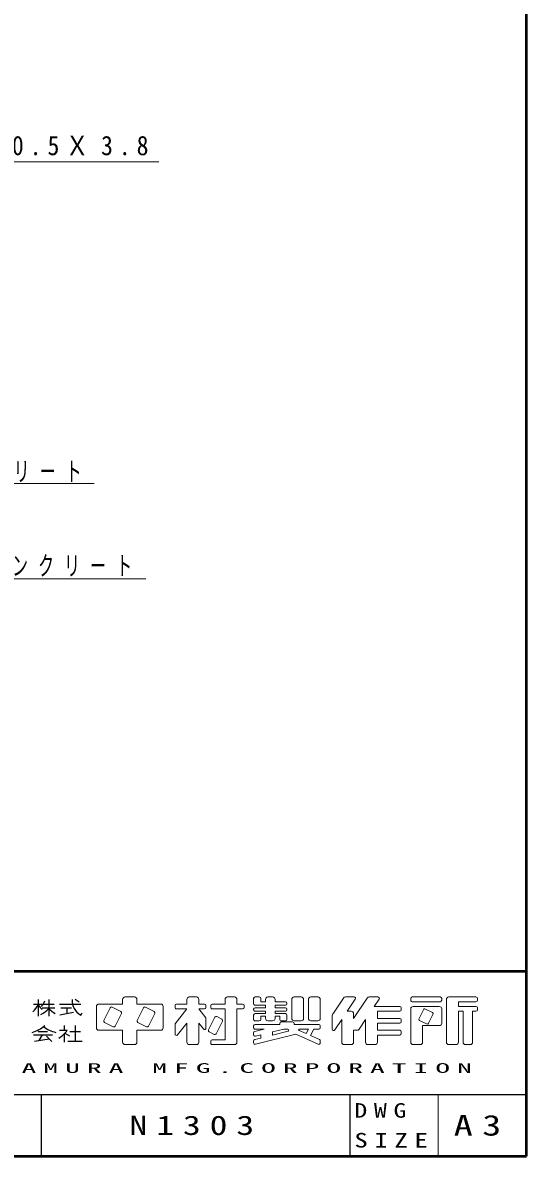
# Model space of a CAD drawing. Units: millimetres on the paper. Extents: x -785 to -420, y 0 to 257.
# Drawn here: x -477.1 to -420, y 0 to 128.5 of the extents above; entities that cross this region are included whole.
import ezdxf

# ---------------------------------------------------------------- set-up
doc = ezdxf.new("R2010")
doc.units = ezdxf.units.MM
doc.layers.add('LY_1', color=7, linetype='Continuous', lineweight=25)
doc.layers.add('LY_2', color=7, linetype='Continuous', lineweight=13)
doc.layers.add('LY_3', color=7, linetype='Continuous')
doc.styles.add('ＭＳ ゴシック', font='')
doc.styles.get('ＭＳ ゴシック').set_extended_font_data('MS Gothic')

msp = doc.modelspace()

# ---------------------------------------------------------------- linework, layer by layer
at = {"layer": 'LY_1', "lineweight": 13}
for p, q in [((-503.672, 112.729), (-461.672, 112.729)), ((-486.994, 76.259), (-468.994, 76.259)), ((-487.165, 65.453), (-463.165, 65.453))]:
    msp.add_line(p, q, dxfattribs=at)
at = {"layer": 'LY_2', "lineweight": 50}
for p, q in [((-420, 0), (-420, 257)), ((-785, 21), (-420, 21)), ((-785, 0), (-420, 0))]:
    msp.add_line(p, q, dxfattribs=at)
at = {"layer": 'LY_2'}
for p, q in [((-465.506, 18.063), (-464.426, 18.063)), ((-458.216, 18.063), (-457.406, 18.063)), ((-453.896, 18.063), (-453.086, 18.063)), ((-450.764, 18.063), (-450.278, 18.063)), ((-448.766, 18.063), (-449.306, 18.063)), ((-446.336, 18.063), (-445.526, 18.063)), ((-444.446, 18.063), (-443.636, 18.063)), ((-440.521, 18.063), (-439.529, 18.063)), ((-437.821, 18.063), (-436.829, 18.063)), ((-432.944, 18.063), (-429.758, 18.063)), ((-428.786, 18.063), (-425.708, 18.063)), ((-468.746, 16.983), (-468.746, 14.553)), ((-468.476, 17.253), (-465.776, 17.253)), ((-467.198, 16.838), (-467.918, 15.4)), ((-465.975, 16.408), (-466.981, 16.911)), ((-465.776, 17.793), (-465.776, 17.253)), ((-464.156, 17.793), (-464.156, 17.253)), ((-464.156, 17.253), (-461.456, 17.253)), ((-463.418, 16.838), (-464.138, 15.4)), ((-462.195, 16.408), (-463.201, 16.911)), ((-461.186, 16.983), (-461.186, 14.553)), ((-459.836, 17.091), (-459.836, 16.875)), ((-458.486, 16.713), (-459.836, 15.026)), ((-459.674, 17.253), (-458.486, 17.253)), ((-459.674, 16.713), (-458.486, 16.713)), ((-458.486, 17.793), (-458.486, 17.253)), ((-457.136, 17.793), (-457.136, 17.253)), ((-457.136, 17.253), (-456.488, 17.253)), ((-457.136, 16.713), (-456.326, 15.701)), ((-457.136, 16.713), (-456.488, 16.713)), ((-456.326, 17.091), (-456.326, 16.875)), ((-455.786, 17.091), (-455.786, 16.875)), ((-455.624, 17.253), (-454.166, 17.253)), ((-455.624, 16.713), (-454.166, 16.713)), ((-454.166, 17.793), (-454.166, 17.253)), ((-454.166, 16.713), (-454.166, 13.203)), ((-452.816, 17.793), (-452.816, 17.253)), ((-452.816, 17.253), (-452.168, 17.253)), ((-452.816, 16.713), (-452.816, 12.933)), ((-452.816, 16.713), (-452.168, 16.713)), ((-452.006, 17.091), (-452.006, 16.875)), ((-450.926, 17.901), (-450.926, 17.28)), ((-450.764, 17.118), (-449.576, 17.118)), ((-450.764, 16.848), (-449.576, 16.848)), ((-450.116, 17.901), (-450.116, 17.523)), ((-450.116, 17.523), (-449.576, 17.523)), ((-449.576, 17.793), (-449.576, 17.523)), ((-449.576, 17.118), (-449.576, 16.848)), ((-448.496, 17.793), (-448.496, 17.523)), ((-448.496, 17.523), (-447.308, 17.523)), ((-448.496, 17.118), (-447.308, 17.118)), ((-448.496, 17.118), (-448.496, 16.848)), ((-448.496, 16.848), (-447.308, 16.848)), ((-447.146, 17.361), (-447.146, 17.28)), ((-446.606, 17.793), (-446.606, 15.633)), ((-445.256, 17.793), (-445.256, 15.633)), ((-444.716, 17.793), (-444.716, 15.633)), ((-443.366, 17.793), (-443.366, 15.633)), ((-441.88, 16.242), (-440.746, 17.943)), ((-440.306, 16.443), (-439.394, 17.811)), ((-439.586, 15.633), (-438.046, 17.943)), ((-437.246, 16.983), (-436.694, 17.811)), ((-437.246, 16.983), (-434.348, 16.983)), ((-434.186, 16.821), (-434.186, 16.605)), ((-433.106, 17.901), (-433.106, 17.685)), ((-433.106, 16.713), (-433.106, 12.933)), ((-432.944, 17.523), (-429.758, 17.523)), ((-432.836, 16.983), (-429.866, 16.983)), ((-429.596, 17.901), (-429.596, 17.685)), ((-429.596, 16.713), (-429.596, 15.093)), ((-429.056, 17.793), (-429.056, 12.933)), ((-427.706, 17.523), (-427.706, 16.983)), ((-427.706, 17.523), (-425.708, 17.523)), ((-427.706, 16.983), (-425.708, 16.983)), ((-425.546, 17.901), (-425.546, 17.685)), ((-425.546, 16.821), (-425.546, 16.605)), ((-466.622, 14.752), (-465.902, 16.19)), ((-462.842, 14.752), (-462.122, 16.19)), ((-456.326, 15.701), (-456.326, 14.543)), ((-455.318, 15.758), (-456.038, 14.32)), ((-455.101, 15.831), (-454.527, 15.544)), ((-450.926, 16.686), (-450.926, 16.605)), ((-450.926, 16.011), (-450.926, 15.525)), ((-450.764, 16.443), (-449.576, 16.443)), ((-450.764, 16.173), (-449.576, 16.173)), ((-450.116, 15.903), (-449.576, 15.903)), ((-450.116, 15.903), (-450.116, 15.525)), ((-449.576, 16.443), (-449.576, 16.173)), ((-449.576, 15.903), (-449.576, 15.633)), ((-448.496, 16.443), (-447.308, 16.443)), ((-448.496, 16.443), (-448.496, 16.173)), ((-448.496, 16.173), (-447.308, 16.173)), ((-448.496, 15.903), (-448.496, 15.633)), ((-448.496, 15.903), (-447.956, 15.903)), ((-447.956, 15.903), (-447.956, 15.525)), ((-447.146, 16.686), (-447.146, 16.605)), ((-447.146, 16.011), (-447.146, 15.525)), ((-442.016, 15.793), (-442.016, 14.413)), ((-441.719, 14.323), (-440.936, 15.498)), ((-440.936, 15.498), (-440.936, 12.933)), ((-440.306, 16.443), (-439.856, 16.443)), ((-439.586, 16.173), (-439.586, 15.633)), ((-438.966, 14.404), (-438.236, 15.498)), ((-438.236, 15.498), (-438.236, 12.933)), ((-436.886, 16.443), (-434.348, 16.443)), ((-436.886, 16.443), (-436.886, 15.633)), ((-436.886, 15.633), (-434.348, 15.633)), ((-434.186, 15.471), (-434.186, 15.255)), ((-431.666, 16.622), (-432.17, 15.616)), ((-431.449, 16.695), (-430.659, 16.3)), ((-430.586, 16.082), (-431.09, 15.076)), ((-427.706, 16.443), (-427.166, 16.443)), ((-427.706, 16.443), (-427.706, 12.933)), ((-427.166, 16.443), (-427.166, 12.933)), ((-426.086, 16.443), (-425.708, 16.443)), ((-426.086, 16.443), (-426.086, 12.933)), ((-468.476, 14.283), (-465.776, 14.283)), ((-467.845, 15.183), (-466.839, 14.68)), ((-465.776, 14.283), (-465.776, 12.933)), ((-464.156, 14.283), (-461.456, 14.283)), ((-464.156, 14.283), (-464.156, 12.933)), ((-464.065, 15.183), (-463.059, 14.68)), ((-459.836, 15.026), (-459.836, 13.868)), ((-458.486, 15.093), (-459.547, 13.766)), ((-458.486, 15.093), (-458.486, 12.933)), ((-457.136, 15.093), (-456.614, 14.441)), ((-457.136, 15.093), (-457.136, 12.933)), ((-454.454, 15.326), (-455.174, 13.888)), ((-450.926, 14.796), (-450.926, 14.58)), ((-449.74, 14.418), (-450.803, 14.152)), ((-450.764, 15.363), (-450.278, 15.363)), ((-450.764, 14.958), (-447.956, 14.958)), ((-450.764, 14.418), (-449.74, 14.418)), ((-449.306, 15.363), (-448.766, 15.363)), ((-447.513, 14.418), (-448.766, 14.105)), ((-447.023, 14.179), (-448.766, 13.743)), ((-447.956, 15.066), (-447.956, 14.958)), ((-447.794, 15.363), (-447.308, 15.363)), ((-447.794, 15.228), (-446.498, 15.228)), ((-447.513, 14.418), (-447.053, 14.418)), ((-446.336, 15.363), (-445.526, 15.363)), ((-446.336, 15.066), (-446.336, 14.958)), ((-446.336, 14.958), (-443.528, 14.958)), ((-445.771, 14.263), (-444.968, 13.906)), ((-445.738, 14.418), (-444.712, 14.418)), ((-444.968, 13.906), (-444.712, 14.418)), ((-444.474, 13.687), (-444.108, 14.418)), ((-444.446, 15.363), (-443.636, 15.363)), ((-444.108, 14.418), (-443.528, 14.418)), ((-443.366, 14.796), (-443.366, 14.58)), ((-439.586, 14.283), (-439.19, 14.283)), ((-439.586, 14.283), (-439.586, 12.933)), ((-436.886, 15.093), (-436.886, 14.283)), ((-436.886, 15.093), (-434.348, 15.093)), ((-436.886, 14.283), (-434.348, 14.283)), ((-432.097, 15.399), (-431.307, 15.004)), ((-431.756, 14.823), (-431.756, 12.933)), ((-431.756, 14.823), (-429.866, 14.823)), ((-455.965, 14.103), (-455.391, 13.816)), ((-455.786, 13.041), (-455.786, 12.825)), ((-455.624, 13.203), (-454.166, 13.203)), ((-450.926, 13.995), (-450.926, 13.773)), ((-450.926, 13.077), (-450.926, 12.854)), ((-450.116, 13.406), (-450.803, 13.234)), ((-446.15, 13.841), (-450.725, 12.697)), ((-450.116, 13.768), (-450.725, 13.615)), ((-450.116, 13.768), (-450.116, 13.406)), ((-448.766, 14.105), (-448.766, 13.743)), ((-446.15, 13.841), (-443.594, 12.705)), ((-444.474, 13.687), (-443.462, 13.237)), ((-443.366, 13.089), (-443.366, 12.853)), ((-436.886, 13.743), (-436.886, 12.933)), ((-436.886, 13.743), (-434.348, 13.743)), ((-434.186, 14.121), (-434.186, 13.905)), ((-465.506, 12.663), (-464.426, 12.663)), ((-458.216, 12.663), (-457.406, 12.663)), ((-455.624, 12.663), (-453.086, 12.663)), ((-440.666, 12.663), (-439.856, 12.663)), ((-437.966, 12.663), (-437.156, 12.663)), ((-432.836, 12.663), (-432.026, 12.663)), ((-428.786, 12.663), (-427.976, 12.663)), ((-426.896, 12.663), (-426.356, 12.663)), ((-430, 7), (-430, 0))]:
    msp.add_line(p, q, dxfattribs=at)
at = {"layer": 'LY_2', "lineweight": 25}
for p, q in [((-475.901, 17.253), (-474.956, 17.253)), ((-475.361, 17.793), (-475.361, 15.903)), ((-474.915, 16.848), (-473.471, 16.848)), ((-474.769, 17.253), (-473.525, 17.253)), ((-474.146, 17.793), (-474.146, 15.903)), ((-472.931, 17.253), (-470.501, 17.253)), ((-472.796, 16.848), (-471.581, 16.848)), ((-472.121, 16.848), (-472.121, 16.173)), ((-470.719, 17.467), (-471.16, 17.761)), ((-472.889, 16.02), (-471.353, 16.327)), ((-475.361, 14.148), (-474.281, 14.148)), ((-472.931, 14.283), (-472.051, 14.283)), ((-472.391, 14.823), (-472.391, 14.283)), ((-471.783, 14.148), (-470.568, 14.148)), ((-471.176, 14.823), (-471.176, 13.068)), ((-475.901, 13.784), (-473.741, 13.784)), ((-475.765, 13.067), (-474.113, 13.304)), ((-474.899, 13.784), (-475.289, 13.136)), ((-474.416, 13.607), (-473.81, 13.001)), ((-472.391, 13.91), (-472.391, 12.933)), ((-472.34, 13.96), (-471.796, 13.646)), ((-471.986, 13.068), (-470.366, 13.068)), ((-657.5, 7), (-420, 7)), ((-475, 7), (-475, 0)), ((-440, 7), (-440, 0))]:
    msp.add_line(p, q, dxfattribs=at)
at = {"layer": 'LY_2'}
for centre, radius, start, end in [((-465.506, 17.793), 0.27, 89.99998, 179.99996), ((-464.426, 17.793), 0.27, 0, 89.99998), ((-458.216, 17.793), 0.27, 89.99998, 179.99996), ((-457.406, 17.793), 0.27, 0, 89.99998), ((-453.896, 17.793), 0.27, 89.99998, 179.99996), ((-453.086, 17.793), 0.27, 0, 89.99998), ((-450.764, 17.901), 0.162, 89.99998, 179.99996), ((-450.278, 17.901), 0.162, 0, 89.99998), ((-449.306, 17.793), 0.27, 89.99998, 179.99996), ((-448.766, 17.793), 0.27, 0, 89.99998), ((-446.336, 17.793), 0.27, 89.99998, 179.99996), ((-445.526, 17.793), 0.27, 0, 89.99998), ((-444.446, 17.793), 0.27, 89.99998, 179.99996), ((-443.636, 17.793), 0.27, 0, 89.99998), ((-440.521, 17.793), 0.27, 89.99998, 146.30984), ((-439.529, 17.901), 0.162, 326.31015, 89.99998), ((-437.821, 17.793), 0.27, 89.99998, 146.3098), ((-436.829, 17.901), 0.162, 326.31003, 89.99998), ((-432.944, 17.901), 0.162, 89.99998, 179.99996), ((-429.758, 17.901), 0.162, 0, 89.99998), ((-428.786, 17.793), 0.27, 89.99998, 179.99996), ((-425.708, 17.901), 0.162, 0, 89.99998), ((-468.476, 16.983), 0.27, 89.99998, 179.99996), ((-467.054, 16.766), 0.162, 63.43492, 153.43499), ((-463.274, 16.766), 0.162, 63.43492, 153.43499), ((-461.456, 16.983), 0.27, 0, 89.99998), ((-459.674, 17.091), 0.162, 89.99998, 179.99996), ((-459.674, 16.875), 0.162, 179.99998, 270.00002), ((-456.488, 17.091), 0.162, 0, 89.99998), ((-456.488, 16.875), 0.162, 270.00002, 0), ((-455.624, 17.091), 0.162, 89.99998, 179.99996), ((-455.624, 16.875), 0.162, 179.99998, 270.00002), ((-452.168, 17.091), 0.162, 0, 89.99998), ((-452.168, 16.875), 0.162, 270.00002, 0), ((-450.764, 17.28), 0.162, 179.99998, 270.00002), ((-450.764, 16.686), 0.162, 89.99998, 179.99996), ((-447.308, 17.361), 0.162, 0, 89.99998), ((-447.308, 17.28), 0.162, 270.00002, 0), ((-447.308, 16.686), 0.162, 0, 89.99998), ((-434.348, 16.821), 0.162, 0, 89.99998), ((-432.944, 17.685), 0.162, 179.99998, 270.00002), ((-432.836, 16.713), 0.27, 89.99998, 179.99996), ((-431.522, 16.55), 0.162, 63.43447, 153.43474), ((-429.866, 16.713), 0.27, 0, 89.99998), ((-429.758, 17.685), 0.162, 270.00002, 0), ((-425.708, 17.685), 0.162, 270.00002, 0), ((-425.708, 16.821), 0.162, 0, 89.99998), ((-466.047, 16.263), 0.162, 333.4349, 63.43487), ((-462.267, 16.263), 0.162, 333.4349, 63.43487), ((-455.174, 15.686), 0.162, 63.43487, 153.43498), ((-454.599, 15.399), 0.162, 333.43492, 63.43493), ((-450.764, 16.605), 0.162, 179.99998, 270.00002), ((-450.764, 16.011), 0.162, 89.99998, 179.99996), ((-450.764, 15.525), 0.162, 179.99998, 270.00002), ((-450.278, 15.525), 0.162, 270.00002, 0), ((-449.306, 15.633), 0.27, 179.99998, 270.00002), ((-448.766, 15.633), 0.27, 270.00002, 0), ((-447.794, 15.525), 0.162, 179.99998, 270.00002), ((-447.308, 16.605), 0.162, 270.00002, 0), ((-447.308, 16.011), 0.162, 0, 89.99998), ((-447.308, 15.525), 0.162, 270.00002, 0), ((-446.336, 15.633), 0.27, 179.99998, 270.00002), ((-445.526, 15.633), 0.27, 270.00002, 0), ((-444.446, 15.633), 0.27, 179.99998, 270.00002), ((-443.636, 15.633), 0.27, 270.00002, 0), ((-441.206, 15.793), 0.81, 146.30999, 179.99996), ((-439.856, 16.173), 0.27, 0, 89.99998), ((-434.348, 16.605), 0.162, 270.00002, 0), ((-434.348, 15.471), 0.162, 0, 89.99998), ((-432.025, 15.544), 0.162, 153.43517, 243.43529), ((-430.731, 16.155), 0.162, 333.43484, 63.43447), ((-425.708, 16.605), 0.162, 270.00002, 0), ((-468.476, 14.553), 0.27, 179.99998, 270.00002), ((-467.773, 15.328), 0.162, 153.43495, 243.43485), ((-466.766, 14.825), 0.162, 243.43498, 333.43496), ((-463.993, 15.328), 0.162, 153.43495, 243.43485), ((-462.986, 14.825), 0.162, 243.43498, 333.43496), ((-461.456, 14.553), 0.27, 270.00002, 0), ((-456.488, 14.543), 0.162, 218.65962, 0), ((-455.893, 14.248), 0.162, 153.43487, 243.4348), ((-450.764, 14.796), 0.162, 89.99998, 179.99996), ((-450.764, 14.58), 0.162, 179.99998, 270.00002), ((-450.764, 13.995), 0.162, 104.03614, 179.99996), ((-447.794, 15.066), 0.162, 89.99998, 179.99996), ((-447.053, 14.297), 0.121, 284.0365, 89.99998), ((-446.498, 15.066), 0.162, 0, 89.99998), ((-445.738, 14.337), 0.081, 89.99998, 246.03817), ((-443.528, 14.796), 0.162, 0, 89.99998), ((-443.528, 14.58), 0.162, 270.00002, 0), ((-441.854, 14.413), 0.162, 179.99998, 326.30997), ((-439.19, 14.553), 0.27, 270.00002, 326.31002), ((-434.348, 15.255), 0.162, 270.00002, 0), ((-434.348, 14.121), 0.162, 0, 89.99998), ((-431.234, 15.149), 0.162, 243.43534, 333.43491), ((-429.866, 15.093), 0.27, 270.00002, 0), ((-465.506, 12.933), 0.27, 179.99998, 270.00002), ((-464.426, 12.933), 0.27, 270.00002, 0), ((-459.674, 13.868), 0.162, 179.99998, 321.34037), ((-458.216, 12.933), 0.27, 179.99998, 270.00002), ((-457.406, 12.933), 0.27, 270.00002, 0), ((-455.624, 13.041), 0.162, 89.99998, 179.99996), ((-455.318, 13.961), 0.162, 243.43487, 333.43498), ((-453.086, 12.933), 0.27, 270.00002, 0), ((-450.764, 13.773), 0.162, 179.99998, 284.03612), ((-450.764, 13.077), 0.162, 104.03614, 179.99996), ((-450.764, 12.854), 0.162, 179.99998, 284.03612), ((-443.528, 12.853), 0.162, 246.03699, 0), ((-443.528, 13.089), 0.162, 0, 66.03701), ((-440.666, 12.933), 0.27, 179.99998, 270.00002), ((-439.856, 12.933), 0.27, 270.00002, 0), ((-437.966, 12.933), 0.27, 179.99998, 270.00002), ((-437.156, 12.933), 0.27, 270.00002, 0), ((-434.348, 13.905), 0.162, 270.00002, 0), ((-432.836, 12.933), 0.27, 179.99998, 270.00002), ((-432.026, 12.933), 0.27, 270.00002, 0), ((-428.786, 12.933), 0.27, 179.99998, 270.00002), ((-427.976, 12.933), 0.27, 270.00002, 0), ((-426.896, 12.933), 0.27, 179.99998, 270.00002), ((-426.356, 12.933), 0.27, 270.00002, 0), ((-455.624, 12.825), 0.162, 179.99998, 270.00002)]:
    msp.add_arc(centre, radius, start, end, dxfattribs=at)
at = {"layer": 'LY_2', "lineweight": 25}
for centre, radius, start, end in [((-477.466, 18.084), 2.285, 311.36185, 337.13638), ((-473.383, 18.427), 2.345, 212.50346, 230.00631), ((-476.374, 18.818), 3.034, 295.86917, 317.23867), ((-476.002, 18.047), 1.467, 313.72108, 343.54317), ((-471.918, 18.818), 3.034, 222.76131, 240.10806), ((-469.563, 17.694), 1.953, 177.09472, 240.51891), ((-471.54, 16.805), 1.299, 321.42112, 334.8249), ((-476.898, 17.257), 3.32, 285.11261, 313.40619), ((-472.77, 17.194), 3.192, 231.17281, 259.75506), ((-475.66, 17.226), 4.657, 304.87257, 320.80411)]:
    msp.add_arc(centre, radius, start, end, dxfattribs=at)

# ---------------------------------------------------------------- texts
at = {"layer": 'LY_1', "char_height": 2.199, "attachment_point": 7, "style": 'ＭＳ ゴシック'}
for s, insert in [('\\T1.5;\\W0.9;フレーム：φ60.5Ｘ3.8', (-503.672, 112.879)), ('\\T1.64;\\W0.6;コンクリート', (-486.994, 76.409)), ('\\T1.64;\\W0.6;均しコンクリート', (-487.165, 65.603))]:
    msp.add_mtext(s, dxfattribs=dict(at, insert=insert))
at = {"layer": 'LY_2', "style": 'ＭＳ ゴシック'}
for s, insert, char_height, attachment_point in [('\\T1.5;\\W2.2;NAKAMURA\\~MFG.CORPORATION', (-455, 10), 1.1, 5), ('\\T1.52;\\W1.3;DWG', (-439.5, 5.188), 1.65, 4), ('\\T1.5;\\W1.35;A3', (-425, 3.5), 2.346, 5), ('\\T1.5;\\W1.35;SIZE', (-439.5, 1.812), 1.65, 4)]:
    msp.add_mtext(s, dxfattribs=dict(at, insert=insert, char_height=char_height, attachment_point=attachment_point))
at = {"layer": 'LY_3', "insert": (-465, 3.5), "char_height": 2.199, "attachment_point": 4, "style": 'ＭＳ ゴシック'}
msp.add_mtext('\\T1.5;\\W1.35;N1303', dxfattribs=at)

doc.saveas('drawing.dxf')
